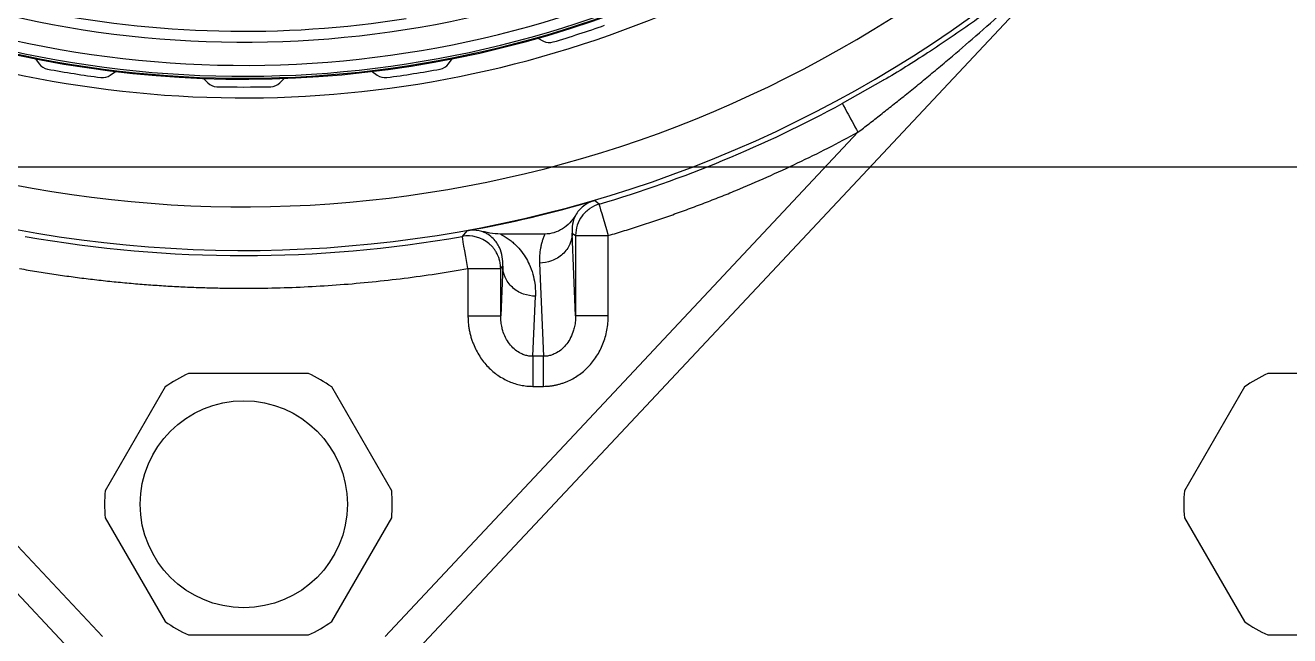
# Model space of a CAD drawing. Header units: millimetres. Extents: x 4754612 to 5801174, y 2368242 to 2777223.
# Drawn here: x 5552108.5 to 5552166.5, y 2425261.8 to 2425289.9 of the extents above; entities that cross this region are included whole.
import ezdxf

# ---------------------------------------------------------------- set-up
doc = ezdxf.new("R2010")
doc.units = ezdxf.units.MM
doc.header["$LTSCALE"] = 1000
for name, color, linetype in [('253', 253, 'Continuous'), ('DOOR', 4, 'Continuous'), ('HAT', 252, 'Continuous')]:
    doc.layers.add(name, color=color, linetype=linetype)

# ---------------------------------------------------------------- blocks, each defined once
blk = doc.blocks.new('방화셔터 기본')
at = {"layer": '253', "linetype": 'Continuous', "lineweight": 25}
for p, q in [((5542394.004, 8102037.848), (5542361.163, 8102002.802)), ((5542367.077, 8102031.287), (5542367.334, 8102031.156)), ((5542344.037, 8102030.342), (5542344.207, 8102030.109)), ((5542362.972, 8102030.109), (5542363.142, 8102030.342)), ((5542347.467, 8102029.592), (5542347.7, 8102029.762)), ((5542359.478, 8102029.762), (5542359.712, 8102029.592)), ((5542351.735, 8102029.444), (5542351.939, 8102029.24)), ((5542355.24, 8102029.24), (5542355.488, 8102029.488)), ((5542382.897, 8102029.343), (5542381.04, 8102028.29)), ((5542360.068, 8102003.828), (5542381.757, 8102026.972)), ((5542369.883, 8102023.67), (5542369.668, 8102023.835)), ((5542363.822, 8102022.453), (5542363.61, 8102022.192)), ((5542367.391, 8102022.299), (5542365.36, 8102022.299)), ((5542368.653, 8102022.347), (5542368.808, 8102022.232)), ((5542368.808, 8102018.551), (5542368.653, 8102022.347)), ((5542368.808, 8102022.232), (5542368.808, 8102018.551)), ((5542370.308, 8102018.551), (5542370.308, 8102022.232)), ((5542330.689, 8102021.352), (5542347.111, 8102003.828)), ((5542363.871, 8102020.716), (5542365.371, 8102020.716)), ((5542363.871, 8102020.716), (5542363.871, 8102018.551)), ((5542365.371, 8102020.716), (5542365.463, 8102020.826)), ((5542365.463, 8102020.826), (5542365.371, 8102018.551)), ((5542365.371, 8102018.551), (5542365.371, 8102020.716)), ((5542367.154, 8102020.968), (5542367.328, 8102016.689)), ((5542346.016, 8102002.802), (5542329.903, 8102019.997)), ((5542366.851, 8102016.689), (5542366.963, 8102019.448)), ((5542367.328, 8102016.689), (5542366.851, 8102016.689)), ((5542366.851, 8102015.31), (5542367.328, 8102015.31))]:
    blk.add_line(p, q, dxfattribs=at)
at = {"layer": '253', "linetype": 'Continuous'}
for p, q in [((5542403.302, 8102025.372), (5542304.302, 8102025.372)), ((5542356.551, 8102015.899), (5542351.052, 8102015.899)), ((5542406.051, 8102015.899), (5542400.552, 8102015.899)), ((5542349.98, 8102015.28), (5542347.231, 8102010.518)), ((5542360.373, 8102010.518), (5542357.623, 8102015.28)), ((5542399.48, 8102015.28), (5542396.731, 8102010.518)), ((5542347.231, 8102009.28), (5542349.98, 8102004.518)), ((5542357.623, 8102004.518), (5542360.373, 8102009.28)), ((5542396.731, 8102009.28), (5542399.48, 8102004.518)), ((5542351.052, 8102003.899), (5542356.551, 8102003.899)), ((5542400.552, 8102003.899), (5542406.051, 8102003.899))]:
    blk.add_line(p, q, dxfattribs=at)
at = {"layer": '253', "linetype": 'Continuous', "lineweight": 25, "flags": 128}
for points in [[(5542369.883, 8102023.67), (5542369.892, 8102023.638), (5542369.917, 8102023.553), (5542369.957, 8102023.419), (5542370.01, 8102023.24), (5542370.074, 8102023.023), (5542370.147, 8102022.776), (5542370.226, 8102022.509), (5542370.308, 8102022.232)], [(5542363.871, 8102020.716), (5542363.821, 8102021.001), (5542363.772, 8102021.275), (5542363.727, 8102021.528), (5542363.688, 8102021.751), (5542363.655, 8102021.935), (5542363.631, 8102022.073), (5542363.615, 8102022.16), (5542363.61, 8102022.192)], [(5542368.808, 8102022.232), (5542368.841, 8102022.232), (5542368.93, 8102022.232), (5542369.07, 8102022.232), (5542369.256, 8102022.232), (5542369.483, 8102022.232), (5542369.74, 8102022.232), (5542370.018, 8102022.232), (5542370.308, 8102022.232)]]:
    blk.add_lwpolyline(points, dxfattribs=at)
at = {"layer": '253', "linetype": 'Continuous', "lineweight": 25}
blk.add_circle((5542353.589, 8102009.899), 4.75, dxfattribs=at)
for centre, radius, start, end in [((5542353.589, 8102078.799), 47.693, 250.77519, 360), ((5542353.589, 8102078.799), 48.757, 250.53505, 305.31412), ((5542353.589, 8102078.799), 49.348, 250.40624, 305.31412), ((5542353.589, 8102078.799), 49.257, 250.42585, 305.31412), ((5542353.589, 8102078.799), 57.25, 248.94259, 314.99963), ((5542353.589, 8102078.799), 55.25, 249.2729, 310.23537), ((5542353.589, 8102078.799), 50.25, 250.21548, 297.72976), ((5542353.589, 8102078.799), 47.193, 258.15619, 279.08404), ((5542353.589, 8102078.799), 49.39, 250.39723, 290.15195), ((5542353.589, 8102078.799), 49.75, 286.5705, 289.4295), ((5542367.607, 8102031.69), 0.6, 243, 286.5705), ((5542344.692, 8102030.461), 0.6, 216, 259.5705), ((5542353.589, 8102078.799), 49.75, 259.5705, 262.4295), ((5542353.589, 8102078.799), 49.75, 277.5705, 280.4295), ((5542362.487, 8102030.461), 0.6, 280.4295, 324), ((5542347.114, 8102030.078), 0.6, 262.4295, 306), ((5542352.363, 8102029.664), 0.6, 225, 268.5705), ((5542354.816, 8102029.664), 0.6, 271.4295, 315), ((5542360.065, 8102030.078), 0.6, 234, 277.5705), ((5542353.589, 8102078.799), 49.75, 268.5705, 271.4295), ((5542353.589, 8102078.799), 57.487, 286.46491, 298.52346), ((5542353.589, 8102078.799), 57.268, 280.29249, 286.3057), ((5542370.308, 8102022.231), 1.5, 143.23161, 179.98608), ((5542353.589, 8102078.799), 57.487, 259.96183, 280.03817), ((5542363.87, 8102020.715), 1.5, 50.01651, 100.01424)]:
    blk.add_arc(centre, radius, start, end, dxfattribs=at)
at = {"layer": '253', "linetype": 'Continuous'}
for centre, start, end in [((5542353.802, 8102009.899), 114.61998, 125.38002), ((5542353.802, 8102009.899), 54.61998, 65.38002), ((5542403.302, 8102009.899), 114.61998, 125.38002), ((5542353.802, 8102009.899), 174.61998, 185.38002), ((5542353.802, 8102009.899), 354.61998, 5.38002), ((5542403.302, 8102009.899), 174.61998, 185.38002), ((5542353.802, 8102009.899), 234.61998, 245.38002), ((5542353.802, 8102009.899), 294.61998, 305.38002), ((5542403.302, 8102009.899), 234.61998, 245.38002)]:
    blk.add_arc(centre, 6.6, start, end, dxfattribs=at)
at = {"layer": '253', "linetype": 'Continuous', "lineweight": 25}
for points, knots in [([(5542381.757, 8102026.972), (5542381.926, 8102027.102), (5542382.273, 8102027.369), (5542382.804, 8102027.784), (5542383.358, 8102028.222), (5542383.935, 8102028.684), (5542384.535, 8102029.171), (5542385.156, 8102029.683), (5542385.982, 8102030.374), (5542387.051, 8102031.288), (5542388.152, 8102032.258), (5542389.194, 8102033.198), (5542390.049, 8102033.986), (5542390.821, 8102034.714), (5542391.57, 8102035.43), (5542392.277, 8102036.117), (5542392.904, 8102036.738), (5542393.293, 8102037.127), (5542393.501, 8102037.337), (5542393.643, 8102037.481), (5542393.733, 8102037.572), (5542393.806, 8102037.645), (5542393.861, 8102037.701), (5542393.89, 8102037.731), (5542393.902, 8102037.743)], [0, 0, 0, 0, 0.039212, 0.080453, 0.123724, 0.169026, 0.21636, 0.265726, 0.317126, 0.414555, 0.524569, 0.587679, 0.673419, 0.739204, 0.783707, 0.864909, 0.921645, 0.947073, 0.967194, 0.976785, 0.984845, 0.991383, 0.99642, 1, 1, 1, 1]), ([(5542393.944, 8102037.787), (5542393.922, 8102037.767), (5542393.854, 8102037.703), (5542393.69, 8102037.544), (5542393.42, 8102037.287), (5542393.095, 8102036.98), (5542392.717, 8102036.63), (5542392.338, 8102036.285), (5542391.906, 8102035.898), (5542391.305, 8102035.371), (5542390.544, 8102034.725), (5542389.63, 8102033.98), (5542388.489, 8102033.088), (5542386.944, 8102031.945), (5542385.018, 8102030.646), (5542383.605, 8102029.745), (5542382.904, 8102029.347), (5542382.897, 8102029.343)], [0, 0, 0, 0, 0.008927, 0.028462, 0.050861, 0.093943, 0.126386, 0.16354, 0.205413, 0.252013, 0.336176, 0.420611, 0.505336, 0.646319, 0.830586, 0.998184, 1, 1, 1, 1]), ([(5542381.04, 8102028.29), (5542381.044, 8102028.284), (5542381.121, 8102028.143), (5542381.388, 8102027.65), (5542381.569, 8102027.318), (5542381.757, 8102026.972)], [0, 0, 0, 0, 0.5, 0.5, 1, 1, 1, 1]), ([(5542370.308, 8102022.232), (5542370.556, 8102022.306), (5542371.051, 8102022.454), (5542371.791, 8102022.689), (5542372.527, 8102022.933), (5542373.26, 8102023.187), (5542373.99, 8102023.451), (5542374.716, 8102023.724), (5542375.438, 8102024.007), (5542376.397, 8102024.396), (5542377.586, 8102024.907), (5542378.995, 8102025.557), (5542380.387, 8102026.242), (5542381.3, 8102026.729), (5542381.757, 8102026.972)], [0, 0, 0, 0, 0.062534, 0.125036, 0.187519, 0.249992, 0.312466, 0.374952, 0.437462, 0.500005, 0.625039, 0.749992, 0.87495, 1, 1, 1, 1]), ([(5542369.668, 8102023.835), (5542369.486, 8102023.781), (5542369.317, 8102023.695), (5542369.019, 8102023.463), (5542368.893, 8102023.32), (5542368.797, 8102023.156)], [0, 0, 0, 0, 0.5, 0.5, 1, 1, 1, 1]), ([(5542369.883, 8102023.67), (5542369.739, 8102023.627), (5542369.595, 8102023.561), (5542369.328, 8102023.378), (5542369.206, 8102023.262), (5542369.106, 8102023.129)], [0, 0, 0, 0, 0.5, 0.5, 1, 1, 1, 1]), ([(5542368.797, 8102023.156), (5542368.723, 8102023.031), (5542368.637, 8102022.917), (5542368.439, 8102022.71), (5542368.326, 8102022.617), (5542368.085, 8102022.465), (5542367.954, 8102022.404), (5542367.678, 8102022.321), (5542367.536, 8102022.299), (5542367.391, 8102022.299)], [0, 0, 0, 0, 0.25, 0.25, 0.5, 0.5, 0.75, 0.75, 1, 1, 1, 1]), ([(5542368.797, 8102023.156), (5542368.733, 8102023.023), (5542368.694, 8102022.888), (5542368.648, 8102022.618), (5542368.643, 8102022.483), (5542368.653, 8102022.347)], [0, 0, 0, 0, 0.5, 0.5, 1, 1, 1, 1]), ([(5542365.36, 8102022.299), (5542365.195, 8102022.299), (5542365.032, 8102022.318), (5542364.71, 8102022.374), (5542364.551, 8102022.414), (5542364.39, 8102022.446)], [0, 0, 0, 0, 0.5, 0.5, 1, 1, 1, 1]), ([(5542365.463, 8102020.826), (5542365.475, 8102020.969), (5542365.469, 8102021.112), (5542365.422, 8102021.398), (5542365.38, 8102021.54), (5542365.248, 8102021.821), (5542365.159, 8102021.961), (5542364.957, 8102022.162), (5542364.878, 8102022.227), (5542364.728, 8102022.319), (5542364.672, 8102022.349), (5542364.545, 8102022.403), (5542364.473, 8102022.427), (5542364.39, 8102022.446)], [0, 0, 0, 0, 0.25, 0.25, 0.5, 0.5, 0.75, 0.75, 0.875, 0.875, 0.9375, 0.9375, 1, 1, 1, 1]), ([(5542365.36, 8102022.299), (5542365.398, 8102022.279), (5542365.473, 8102022.24), (5542365.576, 8102022.178), (5542365.673, 8102022.115), (5542365.763, 8102022.051), (5542365.847, 8102021.986), (5542365.927, 8102021.92), (5542366.078, 8102021.785), (5542366.286, 8102021.563), (5542366.508, 8102021.25), (5542366.706, 8102020.878), (5542366.853, 8102020.473), (5542366.938, 8102020.066), (5542366.969, 8102019.728), (5542366.965, 8102019.531), (5542366.963, 8102019.448)], [0, 0, 0, 0, 0.025018, 0.049912, 0.074709, 0.099423, 0.124074, 0.148672, 0.173225, 0.273628, 0.387821, 0.501815, 0.657964, 0.801295, 0.915279, 1, 1, 1, 1]), ([(5542367.391, 8102022.299), (5542367.37, 8102022.247), (5542367.328, 8102022.143), (5542367.277, 8102021.985), (5542367.234, 8102021.823), (5542367.188, 8102021.6), (5542367.15, 8102021.315), (5542367.153, 8102021.084), (5542367.154, 8102020.968)], [0, 0, 0, 0, 0.1175014, 0.2370765, 0.3587921, 0.4827115, 0.7393662, 1, 1, 1, 1]), ([(5542368.653, 8102022.347), (5542368.652, 8102022.185), (5542368.619, 8102022.011), (5542368.471, 8102021.673), (5542368.357, 8102021.51), (5542368.064, 8102021.241), (5542367.888, 8102021.136), (5542367.52, 8102021), (5542367.33, 8102020.97), (5542367.154, 8102020.968)], [0, 0, 0, 0, 0.25, 0.25, 0.5, 0.5, 0.75, 0.75, 1, 1, 1, 1]), ([(5542365.371, 8102020.716), (5542365.37, 8102020.756), (5542365.368, 8102020.835), (5542365.354, 8102020.947), (5542365.334, 8102021.048), (5542365.311, 8102021.138), (5542365.285, 8102021.218), (5542365.258, 8102021.288), (5542365.213, 8102021.389), (5542365.149, 8102021.505), (5542365.055, 8102021.64), (5542364.972, 8102021.737), (5542364.904, 8102021.803), (5542364.87, 8102021.834), (5542364.852, 8102021.85), (5542364.843, 8102021.857), (5542364.839, 8102021.861), (5542364.836, 8102021.863), (5542364.835, 8102021.864), (5542364.834, 8102021.865)], [0, 0, 0, 0, 0.093358, 0.179411, 0.258157, 0.329595, 0.393726, 0.450547, 0.500059, 0.647989, 0.753007, 0.877583, 0.939105, 0.969636, 0.98484, 0.992425, 0.996214, 0.998107, 1, 1, 1, 1]), ([(5542343.308, 8102020.716), (5542343.569, 8102020.67), (5542344.092, 8102020.58), (5542344.879, 8102020.458), (5542345.666, 8102020.345), (5542346.454, 8102020.244), (5542347.243, 8102020.153), (5542348.033, 8102020.073), (5542348.824, 8102020.003), (5542349.616, 8102019.945), (5542350.409, 8102019.896), (5542351.203, 8102019.859), (5542351.997, 8102019.832), (5542352.793, 8102019.816), (5542353.817, 8102019.809), (5542355.067, 8102019.825), (5542356.543, 8102019.88), (5542358.015, 8102019.972), (5542359.485, 8102020.101), (5542360.951, 8102020.268), (5542362.414, 8102020.469), (5542363.385, 8102020.633), (5542363.871, 8102020.716)], [0, 0, 0, 0, 0.038537, 0.077036, 0.115504, 0.153947, 0.192373, 0.230789, 0.269202, 0.307619, 0.346046, 0.384492, 0.422962, 0.461464, 0.500005, 0.571541, 0.642967, 0.714327, 0.785665, 0.857027, 0.928457, 1, 1, 1, 1]), ([(5542366.963, 8102019.448), (5542366.787, 8102019.449), (5542366.597, 8102019.479), (5542366.229, 8102019.615), (5542366.053, 8102019.72), (5542365.76, 8102019.989), (5542365.645, 8102020.152), (5542365.498, 8102020.49), (5542365.465, 8102020.664), (5542365.463, 8102020.826)], [0, 0, 0, 0, 0.25, 0.25, 0.5, 0.5, 0.75, 0.75, 1, 1, 1, 1]), ([(5542363.871, 8102018.551), (5542364.065, 8102018.551), (5542364.259, 8102018.551), (5542364.619, 8102018.551), (5542364.784, 8102018.551), (5542365.061, 8102018.551), (5542365.173, 8102018.551), (5542365.326, 8102018.551), (5542365.367, 8102018.551), (5542365.371, 8102018.551)], [0, 0, 0, 0, 0.25, 0.25, 0.5, 0.5, 0.75, 0.75, 1, 1, 1, 1]), ([(5542363.871, 8102018.551), (5542363.872, 8102018.488), (5542363.874, 8102018.361), (5542363.889, 8102018.171), (5542363.915, 8102017.984), (5542363.95, 8102017.799), (5542363.995, 8102017.616), (5542364.051, 8102017.435), (5542364.168, 8102017.117), (5542364.389, 8102016.682), (5542364.775, 8102016.195), (5542365.234, 8102015.802), (5542365.663, 8102015.566), (5542366.022, 8102015.432), (5542366.294, 8102015.362), (5542366.571, 8102015.318), (5542366.757, 8102015.313), (5542366.851, 8102015.31)], [0, 0, 0, 0, 0.039182, 0.07803, 0.116655, 0.155174, 0.193702, 0.232354, 0.271245, 0.401573, 0.529751, 0.650793, 0.770322, 0.828408, 0.885654, 0.942652, 1, 1, 1, 1]), ([(5542366.851, 8102016.689), (5542366.82, 8102016.689), (5542366.758, 8102016.69), (5542366.666, 8102016.701), (5542366.574, 8102016.718), (5542366.482, 8102016.743), (5542366.392, 8102016.775), (5542366.243, 8102016.841), (5542366.041, 8102016.971), (5542365.816, 8102017.193), (5542365.624, 8102017.474), (5542365.502, 8102017.751), (5542365.426, 8102018.017), (5542365.379, 8102018.267), (5542365.374, 8102018.451), (5542365.371, 8102018.551)], [0, 0, 0, 0, 0.034101, 0.068378, 0.102927, 0.137842, 0.173215, 0.209133, 0.31954, 0.440069, 0.564351, 0.706743, 0.786316, 0.884062, 1, 1, 1, 1]), ([(5542367.328, 8102015.31), (5542367.381, 8102015.311), (5542367.488, 8102015.313), (5542367.647, 8102015.327), (5542367.804, 8102015.349), (5542367.96, 8102015.382), (5542368.115, 8102015.423), (5542368.268, 8102015.473), (5542368.549, 8102015.584), (5542368.943, 8102015.801), (5542369.402, 8102016.193), (5542369.788, 8102016.68), (5542370.031, 8102017.156), (5542370.173, 8102017.566), (5542370.251, 8102017.888), (5542370.299, 8102018.218), (5542370.305, 8102018.44), (5542370.308, 8102018.551)], [0, 0, 0, 0, 0.032789, 0.06539, 0.097912, 0.130466, 0.163165, 0.196117, 0.229428, 0.348725, 0.469831, 0.597709, 0.728031, 0.796066, 0.863655, 0.931426, 1, 1, 1, 1]), ([(5542368.808, 8102018.551), (5542368.807, 8102018.499), (5542368.806, 8102018.399), (5542368.792, 8102018.255), (5542368.772, 8102018.124), (5542368.747, 8102018.005), (5542368.719, 8102017.899), (5542368.661, 8102017.716), (5542368.554, 8102017.473), (5542368.362, 8102017.192), (5542368.137, 8102016.97), (5542367.908, 8102016.824), (5542367.698, 8102016.74), (5542367.514, 8102016.696), (5542367.39, 8102016.691), (5542367.328, 8102016.689)], [0, 0, 0, 0, 0.060449, 0.11633, 0.167645, 0.214397, 0.256588, 0.294224, 0.436439, 0.560538, 0.680988, 0.791291, 0.862425, 0.931748, 1, 1, 1, 1]), ([(5542370.308, 8102018.551), (5542370.133, 8102018.551), (5542369.944, 8102018.551), (5542369.578, 8102018.551), (5542369.402, 8102018.551), (5542369.111, 8102018.551), (5542368.996, 8102018.551), (5542368.846, 8102018.551), (5542368.811, 8102018.551), (5542368.808, 8102018.551)], [0, 0, 0, 0, 0.25, 0.25, 0.5, 0.5, 0.75, 0.75, 1, 1, 1, 1]), ([(5542366.851, 8102016.689), (5542366.851, 8102016.574), (5542366.851, 8102016.379), (5542366.851, 8102015.892), (5542366.851, 8102015.602), (5542366.851, 8102015.31)], [0, 0, 0, 0, 0.5, 0.5, 1, 1, 1, 1]), ([(5542367.328, 8102015.31), (5542367.328, 8102015.602), (5542367.328, 8102015.892), (5542367.328, 8102016.379), (5542367.328, 8102016.574), (5542367.328, 8102016.689)], [0, 0, 0, 0, 0.5, 0.5, 1, 1, 1, 1])]:
    blk.add_open_spline(points, degree=3, knots=knots, dxfattribs=at)
blk.add_open_spline([(5542364.39, 8102022.446), (5542364.201, 8102022.485), (5542364.012, 8102022.487), (5542363.822, 8102022.453)], degree=3, dxfattribs=at)
blk = doc.blocks.new('A$C27682B79')
at = {"layer": 'HAT', "xscale": -1}
blk.add_blockref('방화셔터 기본', (5542000.341, -8097757.399), dxfattribs=at)

msp = doc.modelspace()

# ---------------------------------------------------------------- block references
at = {"layer": 'DOOR', "xscale": -1}
msp.add_blockref('A$C27682B79', (5551765.295, 2421015.382), dxfattribs=at)

doc.saveas('drawing.dxf')
